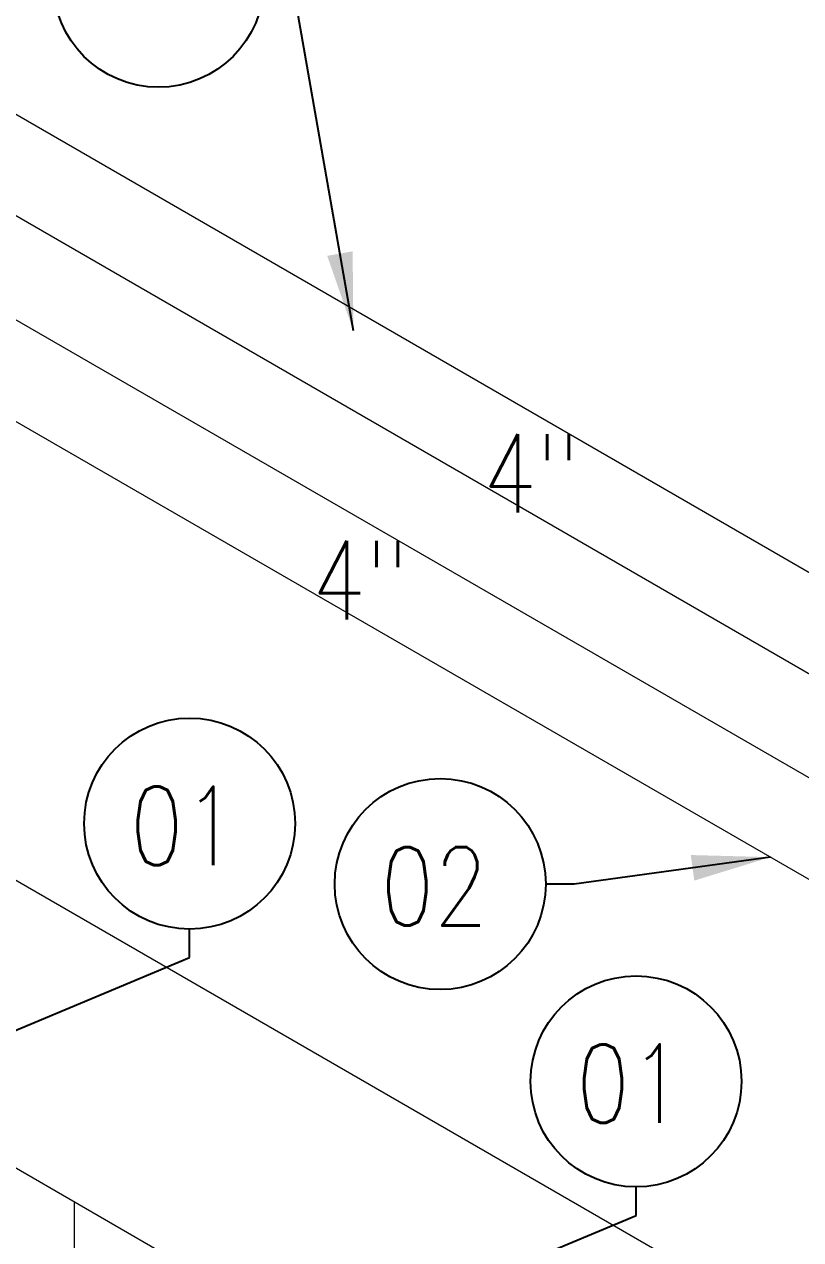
# Model space of a CAD drawing. Header units: millimetres. Extents: x -312439 to 477422, y -331570 to 212570.
# Drawn here: x 347509 to 348745, y 156151 to 158085 of the extents above; entities that cross this region are included whole.
import ezdxf

# ---------------------------------------------------------------- set-up
doc = ezdxf.new("R2010")
doc.units = ezdxf.units.MM
doc.layers.add('ARCONDTEXTO', color=4, linetype='Continuous')
doc.layers.add('TEXTO FORMATO', color=4, linetype='Continuous')
doc.styles.add('ROMAND', font='ROMAND.SHX')
doc.styles.add('ROMANS', font='romans.shx', dxfattribs={"height": 187.5})
doc.dimstyles.new('1-50 (MILIMETRO)', dxfattribs={"dimscale": 0, "dimtxt": 125, "dimasz": 125, "dimexe": 100, "dimexo": 100, "dimgap": 50, "dimtad": 0, "dimdec": 0, "dimzin": 0, "dimdsep": 46, "dimtxsty": 'ROMAND', "dimcen": -390, "dimclrd": 1, "dimclre": 1, "dimclrt": 3, "dimadec": 0, "dimazin": 0, "dimtfac": 1, "dimtdec": 0, "dimtix": 1, "dimtmove": 2, "dimatfit": 2, "dimfxl": 1, "dimtvp": 1, "dimtolj": 1, "dimtzin": 0, "dimarcsym": 0})

msp = doc.modelspace()

# ---------------------------------------------------------------- linework, layer by layer
at = {"color": 5, "linetype": 'Continuous', "lineweight": 0, "extrusion": (4.44089e-16, 0.816497, 0.57735)}
for p, q in [((350451.741, 156073.579), (346737.413, 158218.047)), ((347212.554, 158105.369), (350521.735, 156194.813)), ((346478.877, 158040.314), (349825.126, 156108.356)), ((346895.398, 157961.48), (349895.12, 156229.589)), ((348862.405, 155933.95), (346020.838, 157574.53)), ((349969.926, 154836.6), (345822.552, 157231.088)), ((347588.883, 155686.843), (347588.883, 156211.296))]:
    msp.add_line(p, q, dxfattribs=at)
at = {"layer": 'TEXTO FORMATO', "color": 1}
for centre in [(347722.797, 158152.728), (347772.293, 156813.397), (348171.124, 156717.183), (348482.749, 156403.215)]:
    msp.add_circle(centre, 167.835, dxfattribs=at)

# ---------------------------------------------------------------- texts
at = {"layer": 'ARCONDTEXTO', "linetype": 'Continuous', "lineweight": -3, "style": 'ROMANS', "width": 0.8}
for p in [(348238.664, 157308.115), (347966.744, 157138.108)]:
    msp.add_text('4"', height=125, dxfattribs=at).set_placement(p)
at = {"layer": 'ARCONDTEXTO', "color": 3, "linetype": 'Continuous', "lineweight": -3, "style": 'ROMANS', "width": 0.8}
for s, p in [('01', (347676.974, 156747.331)), ('02', (348075.805, 156651.117)), ('01', (348387.431, 156337.149))]:
    msp.add_text(s, height=125, dxfattribs=at).set_placement(p)

# ---------------------------------------------------------------- leaders
at = {"layer": 'TEXTO FORMATO'}
for points in [[(348032.959, 157597.154), (347935.965, 158152.728), (347890.632, 158152.728)], [(348696.47, 156759.986), (348384.292, 156717.183), (348338.959, 156717.183)], [(347067.717, 156305.634), (347772.293, 156600.229), (347772.293, 156645.562)], [(347778.173, 155895.451), (348482.749, 156190.046), (348482.749, 156235.38)]]:
    msp.add_leader(points, dimstyle='1-50 (MILIMETRO)', override={"dimscale": 1}, dxfattribs=at)

doc.saveas('drawing.dxf')
